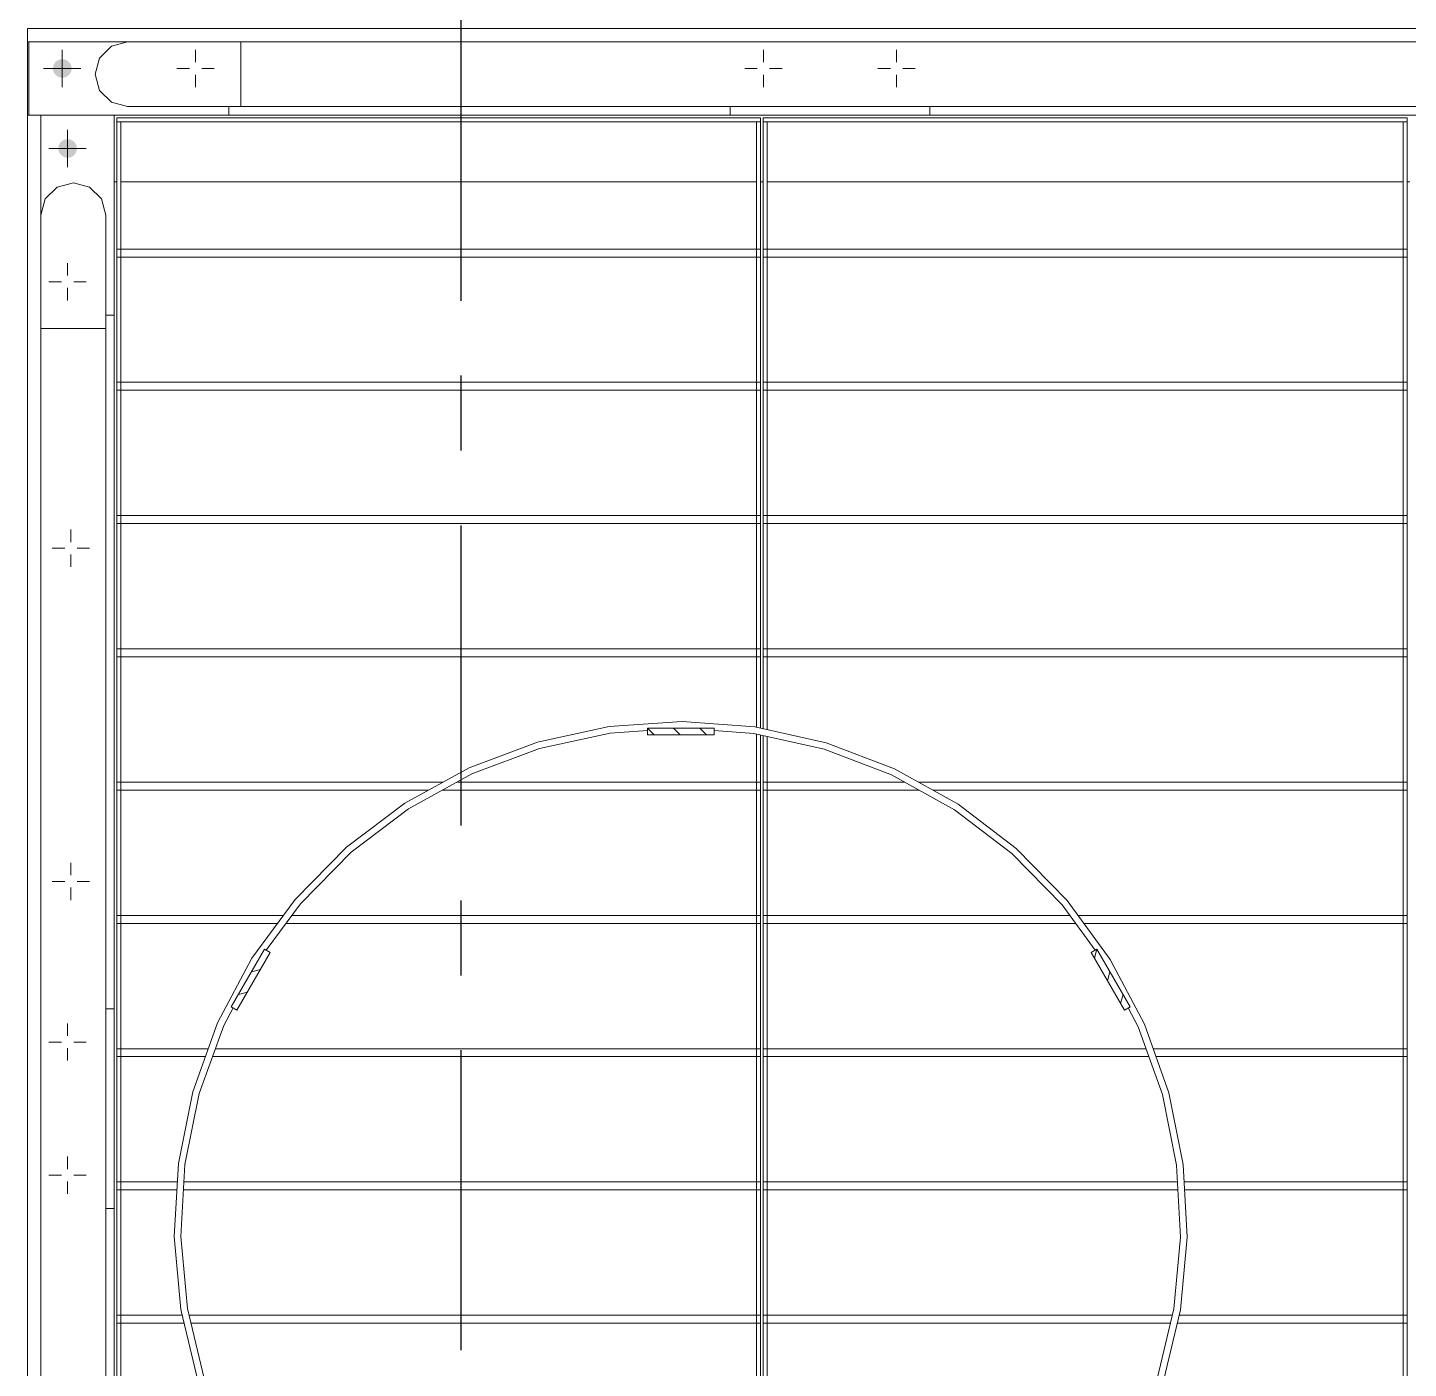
# Model space of a CAD drawing. Header units: millimetres. Extents: x -153298 to 620751, y -313239 to 250031.
# Drawn here: x 31908 to 32944, y 172419 to 173425 of the extents above; entities that cross this region are included whole.
import ezdxf
from ezdxf.enums import TextEntityAlignment as Align

# ---------------------------------------------------------------- set-up
doc = ezdxf.new("R2010")
doc.units = ezdxf.units.MM
for name, pattern in [('CENTER', [2, 1.25, -0.25, 0.25, -0.25]), ('TA_GL_000.90000', [2.475, 0.9, -0.225, 0.225, -0.225, 0.9]), ('XKITLINE00', [0])]:
    doc.linetypes.add(name, pattern=pattern)
for name, color, linetype in [('000 - 0_SYM_DWG_GRIDLINE_MAIN_COLOR_251', 251, 'Continuous'), ('000 - 0_SYM_DWG_SLOPE-SYM_TEXT_COLOR_3', 3, 'Continuous'), ('000 - EXISTING_BUILDING_MAIN_COLOR_1', 1, 'Continuous'), ('000 - EXISTING_BUILDING_MAIN_COLOR_251', 251, 'Continuous'), ('000 - GRID', 251, 'CENTER')]:
    doc.layers.add(name, color=color, linetype=linetype)
doc.styles.add('ARIAL', font='arial.ttf')
doc.styles.add('TA', font='', dxfattribs={"height": 4.5})
doc.styles.get('TA').set_extended_font_data('Cordia New')

# ---------------------------------------------------------------- blocks, each defined once
blk = doc.blocks.new('*A219218')
at = {"layer": '000 - EXISTING_BUILDING_MAIN_COLOR_251', "linetype": 'XKITLINE00', "lineweight": 0}
for p, q in [((448.796429, 171.851745), (448.741788, 171.837104)), ((448.717851, 171.715646), (448.66321, 171.701005))]:
    blk.add_line(p, q, dxfattribs=at)
blk = doc.blocks.new('*A220219')
at = {"layer": '000 - EXISTING_BUILDING_MAIN_COLOR_251', "linetype": 'XKITLINE00', "lineweight": 0}
for p, q in [((451.158441, 173.259999), (451.118441, 173.299999)), ((451.315595, 173.259999), (451.275595, 173.299999)), ((451.47275, 173.259999), (451.43275, 173.299999))]:
    blk.add_line(p, q, dxfattribs=at)
blk = doc.blocks.new('*A221220')
at = {"layer": '000 - EXISTING_BUILDING_MAIN_COLOR_251', "linetype": 'XKITLINE00', "lineweight": 0}
for p, q in [((453.801876, 171.918563), (453.816517, 171.973204)), ((453.880453, 171.782463), (453.895094, 171.837104)), ((453.959031, 171.646364), (453.973672, 171.701005))]:
    blk.add_line(p, q, dxfattribs=at)
blk = doc.blocks.new('*A23272247')
at = {"layer": '000 - EXISTING_BUILDING_MAIN_COLOR_251', "linetype": 'XKITLINE00', "lineweight": 0}
for p, q in [((448.820365, 171.973204), (448.620365, 171.626794)), ((448.655006, 171.606794), (448.855006, 171.953204)), ((448.855006, 171.953204), (448.820365, 171.973204)), ((448.620365, 171.626794), (448.655006, 171.606794))]:
    blk.add_line(p, q, dxfattribs=at)
blk = doc.blocks.new('*A23282248')
at = {"layer": '000 - EXISTING_BUILDING_MAIN_COLOR_251', "linetype": 'XKITLINE00', "lineweight": 0}
for p, q in [((451.518441, 173.299999), (451.118441, 173.299999)), ((451.118441, 173.299999), (451.118441, 173.259999)), ((451.118441, 173.259999), (451.518441, 173.259999)), ((451.518441, 173.259999), (451.518441, 173.299999))]:
    blk.add_line(p, q, dxfattribs=at)
blk = doc.blocks.new('*A23292249')
at = {"layer": '000 - EXISTING_BUILDING_MAIN_COLOR_251', "linetype": 'XKITLINE00', "lineweight": 0}
for p, q in [((453.816517, 171.973204), (453.781876, 171.953204)), ((453.981876, 171.606794), (453.781876, 171.953204)), ((454.016517, 171.626794), (453.816517, 171.973204)), ((453.981876, 171.606794), (454.016517, 171.626794))]:
    blk.add_line(p, q, dxfattribs=at)
blk = doc.blocks.new('*A23322252')
at = {"layer": '000 - EXISTING_BUILDING_MAIN_COLOR_251', "linetype": 'XKITLINE00', "lineweight": 0}
for p, q in [((450.888656, 173.309511), (450.459474, 173.216181)), ((451.326806, 173.340021), (450.888656, 173.309511)), ((451.763673, 173.307239), (451.326806, 173.340021)), ((452.191291, 173.212006), (451.763673, 173.307239)), ((450.470775, 173.177811), (450.894309, 173.269913)), ((450.894309, 173.269913), (451.118441, 173.28552)), ((451.518441, 173.285633), (451.757813, 173.267671)), ((451.757813, 173.267671), (452.179805, 173.17369)), ((450.459474, 173.216181), (450.048222, 173.061979)), ((450.064934, 173.025638), (450.470775, 173.177811)), ((452.179805, 173.17369), (452.583907, 173.020031)), ((452.60078, 173.056297), (452.191291, 173.212006)), ((450.048222, 173.061979), (449.663482, 172.850124)), ((452.983638, 172.843348), (452.60078, 173.056297)), ((449.685257, 172.816571), (450.064934, 173.025638)), ((452.583907, 173.020031), (452.961726, 172.809884)), ((449.663482, 172.850124), (449.313287, 172.585039)), ((449.33967, 172.554973), (449.685257, 172.816571)), ((452.961726, 172.809884), (453.305417, 172.547613)), ((453.331911, 172.577581), (452.983638, 172.843348)), ((449.313287, 172.585039), (449.004946, 172.272256)), ((453.638368, 172.264514), (453.331911, 172.577581)), ((449.035386, 172.246306), (449.33967, 172.554973)), ((453.305417, 172.547613), (453.607842, 172.238666)), ((449.004946, 172.272256), (448.744897, 171.918305)), ((448.830457, 171.967378), (449.035386, 172.246306)), ((453.607842, 172.238666), (453.806019, 171.967143)), ((453.896645, 171.91065), (453.638368, 172.264514)), ((448.744897, 171.918305), (448.538567, 171.530574)), ((454.101378, 171.523337), (453.896645, 171.91065)), ((448.575144, 171.514383), (448.631532, 171.620347)), ((454.00506, 171.620179), (454.064759, 171.507241)), ((448.538567, 171.530574), (448.390263, 171.117158)), ((448.428791, 171.106407), (448.575144, 171.514383)), ((454.064759, 171.507241), (454.209762, 171.099953)), ((454.248314, 171.110619), (454.101378, 171.523337)), ((448.390263, 171.117158), (448.303082, 170.686686)), ((448.342757, 170.681599), (448.428791, 171.106407)), ((454.209762, 171.099953), (454.294719, 170.676052)), ((454.334403, 170.681066), (454.248314, 171.110619)), ((448.303082, 170.686686), (448.278842, 170.248143)), ((448.318837, 170.248827), (448.342757, 170.681599)), ((454.294719, 170.676052), (454.317864, 170.244342)), ((454.357857, 170.2436), (454.334403, 170.681066)), ((448.278842, 170.248143), (448.318051, 169.810685)), ((448.357529, 169.817124), (448.318837, 170.248827)), ((454.317864, 170.244342), (454.278718, 169.813788)), ((454.318189, 169.807305), (454.357857, 170.2436)), ((448.318051, 169.810685), (448.419889, 169.383443)), ((448.458027, 169.395504), (448.357529, 169.817124)), ((454.278718, 169.813788), (454.178092, 169.393331)), ((454.216222, 169.381242), (454.318189, 169.807305)), ((448.419889, 169.383443), (448.582231, 168.975335)), ((448.618233, 168.992766), (448.458027, 169.395504)), ((454.178092, 169.393331), (454.018077, 168.991703)), ((454.054073, 168.97426), (454.216222, 169.381242)), ((448.627231, 168.977168), (448.618233, 168.992766)), ((448.582231, 168.975335), (448.801688, 168.59488)), ((453.835112, 168.594809), (454.054073, 168.97426)), ((454.00968, 168.977151), (454.018077, 168.991703)), ((448.801688, 168.59488), (449.073679, 168.250021)), ((448.834803, 168.617317), (448.827095, 168.63068)), ((449.103215, 168.276996), (448.834803, 168.617317)), ((453.534338, 168.277735), (453.801997, 168.617246)), ((453.563884, 168.250771), (453.835112, 168.594809)), ((453.801997, 168.617246), (453.809758, 168.630696)), ((449.07909, 168.244097), (449.073679, 168.250021)), ((449.119089, 168.259614), (449.103215, 168.276996)), ((449.119113, 167.219984), (449.119089, 168.259614)), ((453.518474, 168.260354), (453.534338, 168.277735)), ((453.518474, 166.819969), (453.518474, 168.260354)), ((453.558474, 168.244844), (453.563884, 168.250771)), ((449.07909, 168.244097), (449.079123, 166.819999)), ((453.558474, 168.244844), (453.558474, 166.819969)), ((449.079123, 166.819999), (449.118215, 166.82)), ((453.558474, 166.819969), (453.518474, 166.819969))]:
    blk.add_line(p, q, dxfattribs=at)
blk = doc.blocks.new('*A23482268')
at = {"layer": '000 - EXISTING_BUILDING_MAIN_COLOR_251', "linetype": 'XKITLINE00', "lineweight": 0}
for p, q in [((447.934297, 175.375961), (447.934297, 175.327961)), ((447.934297, 175.375961), (451.798297, 175.375961)), ((451.798297, 175.375961), (451.798297, 175.327961)), ((447.934297, 175.327961), (451.798297, 175.327961))]:
    blk.add_line(p, q, dxfattribs=at)
blk = doc.blocks.new('*A23492269')
at = {"layer": '000 - EXISTING_BUILDING_MAIN_COLOR_251', "linetype": 'XKITLINE00', "lineweight": 0}
for p, q in [((447.934297, 176.175961), (447.934297, 176.127961)), ((447.934297, 176.175961), (451.798297, 176.175961)), ((447.934297, 176.127961), (451.798297, 176.127961)), ((451.798297, 176.175961), (451.798297, 176.127961))]:
    blk.add_line(p, q, dxfattribs=at)
blk = doc.blocks.new('*A23502270')
at = {"layer": '000 - EXISTING_BUILDING_MAIN_COLOR_251', "linetype": 'XKITLINE00', "lineweight": 0}
for p, q in [((447.934297, 176.963961), (447.934297, 176.939961)), ((447.934297, 176.963961), (451.798297, 176.963961)), ((451.798297, 176.963961), (451.798297, 176.939961)), ((447.934297, 176.939961), (451.798297, 176.939961))]:
    blk.add_line(p, q, dxfattribs=at)
blk = doc.blocks.new('*A23512271')
at = {"layer": '000 - EXISTING_BUILDING_MAIN_COLOR_1', "linetype": 'XKITLINE00', "lineweight": 0}
for p, q in [((447.478347, 176.97997), (447.918347, 176.97997)), ((447.918347, 176.97997), (447.918347, 175.77997)), ((447.867147, 175.77997), (447.918347, 175.77997))]:
    blk.add_line(p, q, dxfattribs=at)
blk = doc.blocks.new('*A23522272')
at = {"layer": '000 - EXISTING_BUILDING_MAIN_COLOR_1', "linetype": 'XKITLINE00', "lineweight": 0}
for p, q in [((447.829894, 177.322729), (447.901049, 177.393885)), ((447.901049, 177.393885), (447.998249, 177.419929)), ((447.998249, 177.419929), (448.678249, 177.419929)), ((448.678249, 177.031129), (448.678249, 177.419929)), ((447.803849, 177.225529), (447.829894, 177.322729)), ((447.829894, 177.128329), (447.803849, 177.225529)), ((447.901049, 177.057174), (447.829894, 177.128329)), ((447.998249, 177.031129), (447.901049, 177.057174)), ((447.998249, 177.031129), (448.678249, 177.031129))]:
    blk.add_line(p, q, dxfattribs=at)
blk = doc.blocks.new('*A23532273')
at = {"layer": '000 - EXISTING_BUILDING_MAIN_COLOR_251', "linetype": 'XKITLINE00', "lineweight": 0}
for p, q in [((447.504391, 176.47717), (447.575547, 176.548325)), ((447.575547, 176.548325), (447.672747, 176.57437)), ((447.672747, 176.57437), (447.769947, 176.548325)), ((447.769947, 176.548325), (447.841102, 176.47717)), ((447.478347, 176.37997), (447.504391, 176.47717)), ((447.841102, 176.47717), (447.867147, 176.37997)), ((447.478347, 176.37997), (447.478347, 175.69997)), ((447.867147, 176.37997), (447.867147, 175.69997)), ((447.478347, 175.69997), (447.867147, 175.69997))]:
    blk.add_line(p, q, dxfattribs=at)
blk = doc.blocks.new('*A23592279')
at = {"layer": '000 - EXISTING_BUILDING_MAIN_COLOR_251', "linetype": 'XKITLINE00', "lineweight": 0}
for p, q in [((451.814297, 172.975961), (451.814297, 172.927961)), ((451.814297, 172.975961), (452.663138, 172.975961)), ((452.745215, 172.975961), (455.678297, 172.975961)), ((455.678297, 172.975961), (455.678297, 172.927961)), ((451.814297, 172.927961), (452.749437, 172.927961)), ((452.831514, 172.927961), (455.678297, 172.927961))]:
    blk.add_line(p, q, dxfattribs=at)
blk = doc.blocks.new('*A23602280')
at = {"layer": '000 - EXISTING_BUILDING_MAIN_COLOR_251', "linetype": 'XKITLINE00', "lineweight": 0}
for p, q in [((451.814297, 173.775961), (451.814297, 173.727961)), ((451.814297, 173.775961), (455.678297, 173.775961)), ((451.814297, 173.727961), (455.678297, 173.727961)), ((455.678297, 173.775961), (455.678297, 173.727961))]:
    blk.add_line(p, q, dxfattribs=at)
blk = doc.blocks.new('*A23612281')
at = {"layer": '000 - EXISTING_BUILDING_MAIN_COLOR_251', "linetype": 'XKITLINE00', "lineweight": 0}
for p, q in [((451.814297, 174.575961), (451.814297, 174.527961)), ((451.814297, 174.575961), (455.678297, 174.575961)), ((455.678297, 174.575961), (455.678297, 174.527961)), ((451.814297, 174.527961), (455.678297, 174.527961))]:
    blk.add_line(p, q, dxfattribs=at)
blk = doc.blocks.new('*A23622282')
at = {"layer": '000 - EXISTING_BUILDING_MAIN_COLOR_251', "linetype": 'XKITLINE00', "lineweight": 0}
for p, q in [((451.814297, 175.375961), (451.814297, 175.327961)), ((451.814297, 175.375961), (455.678297, 175.375961)), ((455.678297, 175.375961), (455.678297, 175.327961)), ((451.814297, 175.327961), (455.678297, 175.327961))]:
    blk.add_line(p, q, dxfattribs=at)
blk = doc.blocks.new('*A23632283')
at = {"layer": '000 - EXISTING_BUILDING_MAIN_COLOR_251', "linetype": 'XKITLINE00', "lineweight": 0}
for p, q in [((451.814297, 176.175961), (451.814297, 176.127961)), ((451.814297, 176.175961), (455.678297, 176.175961)), ((451.814297, 176.127961), (455.678297, 176.127961)), ((455.678297, 176.175961), (455.678297, 176.127961))]:
    blk.add_line(p, q, dxfattribs=at)
blk = doc.blocks.new('*A23652285')
at = {"layer": '000 - EXISTING_BUILDING_MAIN_COLOR_251', "linetype": 'XKITLINE00', "lineweight": 0}
for p, q in [((451.814297, 176.963961), (451.814297, 176.939961)), ((451.814297, 176.963961), (455.678297, 176.963961)), ((455.678297, 176.963961), (455.678297, 176.939961)), ((451.814297, 176.939961), (455.678297, 176.939961))]:
    blk.add_line(p, q, dxfattribs=at)
blk = doc.blocks.new('*A23982318')
at = {"layer": '000 - EXISTING_BUILDING_MAIN_COLOR_1', "linetype": 'XKITLINE00', "lineweight": 0}
for p, q in [((448.678284, 177.419961), (470.134284, 177.419961)), ((448.678284, 177.031161), (448.678284, 177.419961)), ((448.678284, 177.031161), (470.134284, 177.031161))]:
    blk.add_line(p, q, dxfattribs=at)
blk = doc.blocks.new('*A23992319')
at = {"layer": '000 - EXISTING_BUILDING_MAIN_COLOR_1', "linetype": 'XKITLINE00', "lineweight": 0}
for p, q in [((447.398375, 176.979961), (447.398375, 177.419961)), ((448.606444, 176.979961), (451.614444, 176.979961)), ((452.814444, 176.979961), (458.814444, 176.979961))]:
    blk.add_line(p, q, dxfattribs=at)
blk = doc.blocks.new('*A24012321')
at = {"layer": '000 - EXISTING_BUILDING_MAIN_COLOR_251', "linetype": 'XKITLINE00', "lineweight": 0}
for p, q in [((447.918315, 176.579984), (447.934297, 176.579984)), ((447.958297, 176.579984), (451.774297, 176.579984)), ((451.798297, 176.579984), (451.814297, 176.579984)), ((451.838297, 176.579984), (455.654297, 176.579984)), ((455.678297, 176.579984), (455.694297, 176.579984))]:
    blk.add_line(p, q, dxfattribs=at)
blk = doc.blocks.new('*A24022322')
at = {"layer": '000 - EXISTING_BUILDING_MAIN_COLOR_1', "linetype": 'XKITLINE00', "lineweight": 0}
for p, q in [((447.398375, 177.499961), (447.398375, 177.419961)), ((447.398375, 177.499961), (471.398315, 177.499961)), ((447.398375, 177.419961), (447.998367, 177.419961))]:
    blk.add_line(p, q, dxfattribs=at)
blk = doc.blocks.new('*A24032323')
at = {"layer": '000 - EXISTING_BUILDING_MAIN_COLOR_251', "linetype": 'XKITLINE00', "lineweight": 0}
for p, q in [((455.654297, 165.763943), (455.654297, 176.939961)), ((455.654297, 176.939961), (455.678297, 176.939961)), ((455.678297, 165.763943), (455.678297, 176.939961)), ((455.654297, 165.763943), (455.678297, 165.763943))]:
    blk.add_line(p, q, dxfattribs=at)
blk = doc.blocks.new('*A24212341')
at = {"layer": '000 - EXISTING_BUILDING_MAIN_COLOR_251', "linetype": 'XKITLINE00', "lineweight": 0}
for p, q in [((451.814297, 169.775961), (451.814297, 169.727961)), ((451.814297, 169.775961), (454.269665, 169.775961)), ((454.310687, 169.775961), (455.678297, 169.775961)), ((455.678297, 169.775961), (455.678297, 169.727961)), ((451.814297, 169.727961), (454.258177, 169.727961)), ((454.2992, 169.727961), (455.678297, 169.727961))]:
    blk.add_line(p, q, dxfattribs=at)
blk = doc.blocks.new('*A24222342')
at = {"layer": '000 - EXISTING_BUILDING_MAIN_COLOR_251', "linetype": 'XKITLINE00', "lineweight": 0}
for p, q in [((451.814297, 170.575961), (451.814297, 170.527961)), ((451.814297, 170.575961), (454.300085, 170.575961)), ((454.340038, 170.575961), (455.678297, 170.575961)), ((455.678297, 170.575961), (455.678297, 170.527961)), ((451.814297, 170.527961), (454.302658, 170.527961)), ((454.342612, 170.527961), (455.678297, 170.527961))]:
    blk.add_line(p, q, dxfattribs=at)
blk = doc.blocks.new('*A24232343')
at = {"layer": '000 - EXISTING_BUILDING_MAIN_COLOR_251', "linetype": 'XKITLINE00', "lineweight": 0}
for p, q in [((451.814297, 171.375961), (451.814297, 171.327961)), ((451.814297, 171.375961), (454.111498, 171.375961)), ((451.814297, 171.327961), (454.128587, 171.327961)), ((454.153847, 171.375961), (455.678297, 171.375961)), ((454.170936, 171.327961), (455.678297, 171.327961)), ((455.678297, 171.375961), (455.678297, 171.327961))]:
    blk.add_line(p, q, dxfattribs=at)
blk = doc.blocks.new('*A24242344')
at = {"layer": '000 - EXISTING_BUILDING_MAIN_COLOR_251', "linetype": 'XKITLINE00', "lineweight": 0}
for p, q in [((451.814297, 172.175961), (451.814297, 172.127961)), ((451.814297, 172.175961), (453.653609, 172.175961)), ((453.703001, 172.175961), (455.678297, 172.175961)), ((455.678297, 172.175961), (455.678297, 172.127961)), ((451.814297, 172.127961), (453.688643, 172.127961)), ((453.738035, 172.127961), (455.678297, 172.127961))]:
    blk.add_line(p, q, dxfattribs=at)
blk = doc.blocks.new('*A24402360')
at = {"layer": '000 - EXISTING_BUILDING_MAIN_COLOR_1', "linetype": 'XKITLINE00', "lineweight": 0}
for p, q in [((447.406444, 176.979961), (447.406444, 177.419961)), ((448.606444, 176.979961), (447.478318, 176.979961)), ((448.606444, 177.031161), (448.606444, 176.979961))]:
    blk.add_line(p, q, dxfattribs=at)
blk = doc.blocks.new('*A24412361')
at = {"layer": '000 - EXISTING_BUILDING_MAIN_COLOR_251', "linetype": 'XKITLINE00', "lineweight": 0}
for p, q in [((451.614444, 176.979961), (451.614444, 177.031161)), ((452.814444, 176.979961), (451.614444, 176.979961)), ((452.814444, 177.031161), (452.814444, 176.979961))]:
    blk.add_line(p, q, dxfattribs=at)
blk = doc.blocks.new('*A24422362')
at = {"layer": '000 - EXISTING_BUILDING_MAIN_COLOR_251', "linetype": 'XKITLINE00', "lineweight": 0}
for p, q in [((447.934297, 172.975961), (447.934297, 172.927961)), ((447.934297, 172.975961), (449.892008, 172.975961)), ((449.974718, 172.975961), (451.798297, 172.975961)), ((451.798297, 172.975961), (451.798297, 172.927961)), ((447.934297, 172.927961), (449.804838, 172.927961)), ((449.887548, 172.927961), (451.798297, 172.927961))]:
    blk.add_line(p, q, dxfattribs=at)
blk = doc.blocks.new('*A24432363')
at = {"layer": '000 - EXISTING_BUILDING_MAIN_COLOR_251', "linetype": 'XKITLINE00', "lineweight": 0}
for p, q in [((447.934297, 173.775961), (447.934297, 173.727961)), ((447.934297, 173.775961), (451.798297, 173.775961)), ((447.934297, 173.727961), (451.798297, 173.727961)), ((451.798297, 173.775961), (451.798297, 173.727961))]:
    blk.add_line(p, q, dxfattribs=at)
blk = doc.blocks.new('*A24442364')
at = {"layer": '000 - EXISTING_BUILDING_MAIN_COLOR_251', "linetype": 'XKITLINE00', "lineweight": 0}
for p, q in [((447.934297, 174.575961), (447.934297, 174.527961)), ((447.934297, 174.575961), (451.798297, 174.575961)), ((451.798297, 174.575961), (451.798297, 174.527961)), ((447.934297, 174.527961), (451.798297, 174.527961))]:
    blk.add_line(p, q, dxfattribs=at)
blk = doc.blocks.new('*A24482368')
at = {"layer": '000 - EXISTING_BUILDING_MAIN_COLOR_251', "linetype": 'XKITLINE00', "lineweight": 0}
for p, q in [((447.658377, 174.49194), (447.658377, 174.417348)), ((447.546377, 174.37994), (447.620969, 174.37994)), ((447.770377, 174.37994), (447.695785, 174.37994)), ((447.658377, 174.26794), (447.658377, 174.342532)), ((447.658377, 172.49194), (447.658377, 172.417348)), ((447.546377, 172.37994), (447.620969, 172.37994)), ((447.658377, 172.26794), (447.658377, 172.342532)), ((447.770377, 172.37994), (447.695785, 172.37994))]:
    blk.add_line(p, q, dxfattribs=at)
blk = doc.blocks.new('*A24492369')
at = {"layer": '000 - EXISTING_BUILDING_MAIN_COLOR_251', "linetype": 'XKITLINE00', "lineweight": 0}
for p, q in [((451.814444, 177.371961), (451.814444, 177.297369)), ((452.614444, 177.371961), (452.614444, 177.297369)), ((451.702444, 177.259961), (451.777036, 177.259961)), ((451.814444, 177.147961), (451.814444, 177.222553)), ((451.926444, 177.259961), (451.851852, 177.259961)), ((452.502444, 177.259961), (452.577036, 177.259961)), ((452.614444, 177.147961), (452.614444, 177.222553)), ((452.726444, 177.259961), (452.651852, 177.259961))]:
    blk.add_line(p, q, dxfattribs=at)
blk = doc.blocks.new('*A24502370')
at = {"layer": '000 - EXISTING_BUILDING_MAIN_COLOR_1'}
blk.add_hatch(color=256, dxfattribs=at).paths.add_polyline_path([(447.6614, 177.249), (447.6582, 177.2385), (447.653, 177.2288), (447.646, 177.2204), (447.6376, 177.2134), (447.6279, 177.2082), (447.6174, 177.205), (447.6064, 177.204), (447.5955, 177.205), (447.585, 177.2082), (447.5753, 177.2134), (447.5668, 177.2204), (447.5599, 177.2288), (447.5547, 177.2385), (447.5515, 177.249), (447.5504, 177.26), (447.5515, 177.2709), (447.5547, 177.2814), (447.5599, 177.2911), (447.5668, 177.2996), (447.5753, 177.3065), (447.585, 177.3117), (447.5955, 177.3149), (447.6064, 177.316), (447.6174, 177.3149), (447.6279, 177.3117), (447.6376, 177.3065), (447.646, 177.2996), (447.653, 177.2911), (447.6582, 177.2814), (447.6614, 177.2709), (447.6624, 177.26)], flags=17)
at = {"layer": '000 - EXISTING_BUILDING_MAIN_COLOR_1', "linetype": 'XKITLINE00', "lineweight": 0}
for p, q in [((447.6064, 177.372), (447.6064, 177.148)), ((448.4064, 177.372), (448.4064, 177.2974)), ((447.4944, 177.26), (447.7184, 177.26)), ((448.2944, 177.26), (448.369, 177.26)), ((448.4064, 177.148), (448.4064, 177.2226)), ((448.5184, 177.26), (448.4439, 177.26))]:
    blk.add_line(p, q, dxfattribs=at)
blk = doc.blocks.new('*A24512371')
at = {"layer": '000 - EXISTING_BUILDING_MAIN_COLOR_1'}
blk.add_hatch(color=256, dxfattribs=at).paths.add_polyline_path([(447.6493, 176.8349), (447.6598, 176.8317), (447.6695, 176.8265), (447.6779, 176.8196), (447.6849, 176.8111), (447.6901, 176.8014), (447.6933, 176.7909), (447.6943, 176.78), (447.6933, 176.769), (447.6901, 176.7585), (447.6849, 176.7489), (447.6779, 176.7404), (447.6695, 176.7334), (447.6598, 176.7282), (447.6493, 176.725), (447.6383, 176.724), (447.6274, 176.725), (447.6169, 176.7282), (447.6072, 176.7334), (447.5987, 176.7404), (447.5918, 176.7489), (447.5866, 176.7585), (447.5834, 176.769), (447.5823, 176.78), (447.5834, 176.7909), (447.5866, 176.8014), (447.5918, 176.8111), (447.5987, 176.8196), (447.6072, 176.8265), (447.6169, 176.8317), (447.6274, 176.8349), (447.6383, 176.836)], flags=17)
at = {"layer": '000 - EXISTING_BUILDING_MAIN_COLOR_1', "linetype": 'XKITLINE00', "lineweight": 0}
for p, q in [((447.6383, 176.668), (447.6383, 176.892)), ((447.5263, 176.78), (447.7503, 176.78)), ((447.6383, 176.092), (447.6383, 176.0174)), ((447.5263, 175.98), (447.6009, 175.98)), ((447.7503, 175.98), (447.6758, 175.98)), ((447.6383, 175.868), (447.6383, 175.9426))]:
    blk.add_line(p, q, dxfattribs=at)
blk = doc.blocks.new('*A24532373')
at = {"layer": '000 - EXISTING_BUILDING_MAIN_COLOR_251', "linetype": 'XKITLINE00', "lineweight": 0}
for p, q in [((447.478315, 175.69997), (447.478315, 166.33197)), ((447.478315, 175.69997), (447.867115, 175.69997)), ((447.867115, 166.33197), (447.867115, 175.69997)), ((447.478315, 166.33197), (447.867115, 166.33197))]:
    blk.add_line(p, q, dxfattribs=at)
blk = doc.blocks.new('*A24552375')
at = {"layer": '000 - EXISTING_BUILDING_MAIN_COLOR_251', "linetype": 'XKITLINE00', "lineweight": 0}
for p, q in [((447.918318, 171.61597), (447.918318, 175.77997)), ((447.918318, 166.259961), (447.918318, 170.41597)), ((447.398318, 165.059961), (447.398318, 165.099943)), ((447.398318, 165.059961), (447.478347, 165.059961))]:
    blk.add_line(p, q, dxfattribs=at)
blk = doc.blocks.new('*A24562376')
at = {"layer": '000 - EXISTING_BUILDING_MAIN_COLOR_1', "linetype": 'XKITLINE00', "lineweight": 0}
for p, q in [((447.934297, 165.763943), (447.934297, 176.939961)), ((447.934297, 176.939961), (447.958297, 176.939961)), ((447.958297, 165.763943), (447.958297, 176.939961)), ((447.934297, 165.763943), (447.958297, 165.763943))]:
    blk.add_line(p, q, dxfattribs=at)
blk = doc.blocks.new('*A24572377')
at = {"layer": '000 - EXISTING_BUILDING_MAIN_COLOR_251', "linetype": 'XKITLINE00', "lineweight": 0}
for p, q in [((451.774297, 173.304873), (451.774297, 176.939961)), ((451.774297, 176.939961), (451.798297, 176.939961)), ((451.798297, 173.299528), (451.798297, 176.939961)), ((451.774297, 167.156), (451.774297, 173.264)), ((451.798297, 167.156), (451.798297, 173.258655)), ((451.774297, 165.763943), (451.774297, 166.884)), ((451.798297, 165.763943), (451.798297, 166.884)), ((451.774297, 165.763943), (451.798297, 165.763943))]:
    blk.add_line(p, q, dxfattribs=at)
blk = doc.blocks.new('*A24582378')
at = {"layer": '000 - EXISTING_BUILDING_MAIN_COLOR_251', "linetype": 'XKITLINE00', "lineweight": 0}
for p, q in [((451.814297, 173.295965), (451.814297, 176.939961)), ((451.814297, 176.939961), (451.838297, 176.939961)), ((451.838297, 173.29062), (451.838297, 176.939961)), ((451.814297, 167.156), (451.814297, 173.255091)), ((451.838297, 167.156), (451.838297, 173.249746)), ((451.814297, 165.763943), (451.814297, 166.884)), ((451.838297, 165.763943), (451.838297, 166.884)), ((451.814297, 165.763943), (451.838297, 165.763943))]:
    blk.add_line(p, q, dxfattribs=at)
blk = doc.blocks.new('*A24592379')
at = {"layer": '000 - EXISTING_BUILDING_MAIN_COLOR_1', "linetype": 'XKITLINE00', "lineweight": 0}
for p, q in [((447.478318, 176.979961), (447.398318, 176.979961)), ((447.398318, 176.979961), (447.398318, 165.099943)), ((447.478318, 176.379863), (447.478318, 176.979961)), ((447.478318, 165.099943), (447.478318, 165.652041)), ((447.398318, 165.099943), (447.478318, 165.099943))]:
    blk.add_line(p, q, dxfattribs=at)
blk = doc.blocks.new('*A24652385')
at = {"layer": '000 - EXISTING_BUILDING_MAIN_COLOR_251', "linetype": 'XKITLINE00', "lineweight": 0}
for p, q in [((447.867115, 171.61597), (447.918347, 171.61597)), ((447.918347, 171.61597), (447.918347, 170.41597)), ((447.867115, 170.41597), (447.918347, 170.41597))]:
    blk.add_line(p, q, dxfattribs=at)
blk = doc.blocks.new('*A24672387')
at = {"layer": '000 - EXISTING_BUILDING_MAIN_COLOR_251', "linetype": 'XKITLINE00', "lineweight": 0}
for p, q in [((447.934297, 172.175961), (447.934297, 172.127961)), ((447.934297, 172.175961), (448.934198, 172.175961)), ((448.983704, 172.175961), (451.798297, 172.175961)), ((451.798297, 172.175961), (451.798297, 172.127961)), ((447.934297, 172.127961), (448.898933, 172.127961)), ((448.948438, 172.127961), (451.798297, 172.127961))]:
    blk.add_line(p, q, dxfattribs=at)
blk = doc.blocks.new('*A24682388')
at = {"layer": '000 - EXISTING_BUILDING_MAIN_COLOR_251', "linetype": 'XKITLINE00', "lineweight": 0}
for p, q in [((447.934297, 171.375961), (447.934297, 171.327961)), ((447.934297, 171.375961), (448.483103, 171.375961)), ((447.934297, 171.327961), (448.465884, 171.327961)), ((448.508269, 171.327961), (451.798297, 171.327961)), ((448.525488, 171.375961), (451.798297, 171.375961)), ((451.798297, 171.375961), (451.798297, 171.327961))]:
    blk.add_line(p, q, dxfattribs=at)
blk = doc.blocks.new('*A24692389')
at = {"layer": '000 - EXISTING_BUILDING_MAIN_COLOR_251', "linetype": 'XKITLINE00', "lineweight": 0}
for p, q in [((447.934297, 170.575961), (447.934297, 170.527961)), ((447.934297, 170.575961), (448.296962, 170.575961)), ((448.336918, 170.575961), (451.798297, 170.575961)), ((451.798297, 170.575961), (451.798297, 170.527961)), ((447.934297, 170.527961), (448.294309, 170.527961)), ((448.334265, 170.527961), (451.798297, 170.527961))]:
    blk.add_line(p, q, dxfattribs=at)
blk = doc.blocks.new('*A24702390')
at = {"layer": '000 - EXISTING_BUILDING_MAIN_COLOR_251', "linetype": 'XKITLINE00', "lineweight": 0}
for p, q in [((447.934297, 169.775961), (447.934297, 169.727961)), ((447.934297, 169.775961), (448.326328, 169.775961)), ((448.367341, 169.775961), (451.798297, 169.775961)), ((451.798297, 169.775961), (451.798297, 169.727961)), ((447.934297, 169.727961), (448.337769, 169.727961)), ((448.378782, 169.727961), (451.798297, 169.727961))]:
    blk.add_line(p, q, dxfattribs=at)
blk = doc.blocks.new('*A24742394')
at = {"layer": '000 - EXISTING_BUILDING_MAIN_COLOR_251', "linetype": 'XKITLINE00', "lineweight": 0}
for p, q in [((447.638347, 171.52797), (447.638347, 171.453378)), ((447.526347, 171.41597), (447.600939, 171.41597)), ((447.750347, 171.41597), (447.675755, 171.41597)), ((447.638347, 171.30397), (447.638347, 171.378562)), ((447.638347, 170.72797), (447.638347, 170.653378)), ((447.526347, 170.61597), (447.600939, 170.61597)), ((447.638347, 170.50397), (447.638347, 170.578562)), ((447.750347, 170.61597), (447.675755, 170.61597))]:
    blk.add_line(p, q, dxfattribs=at)
blk = doc.blocks.new('W-1-PP19-ST-ENT1-1_20260610-023014_UPPF_ST')
at = {"layer": '000 - EXISTING_BUILDING_MAIN_COLOR_1', "lineweight": 0, "xscale": 125, "yscale": 125, "zscale": 125}
for name in ['*A24022322', '*A23992319', '*A24402360', '*A24502370', '*A23522272', '*A23982318', '*A24592379', '*A23512271', '*A24562376', '*A24512371']:
    blk.add_blockref(name, (-56249.8, -16564.5), dxfattribs=at)
at = {"layer": '000 - EXISTING_BUILDING_MAIN_COLOR_251', "lineweight": 0, "xscale": 125, "yscale": 125, "zscale": 125}
for name in ['*A24492369', '*A24412361', '*A23502270', '*A24572377', '*A23652285', '*A24582378', '*A24032323', '*A23532273', '*A24012321', '*A23492269', '*A23632283', '*A24552375', '*A24532373', '*A23482268', '*A23622282', '*A24442364', '*A23612281', '*A24482368', '*A24432363', '*A23602280', '*A23322252', '*A220219', '*A23282248', '*A24422362', '*A23592279', '*A24672387', '*A24242344', '*A23272247', '*A23292249', '*A221220', '*A219218', '*A24652385', '*A24742394', '*A24682388', '*A24232343', '*A24692389', '*A24222342', '*A24702390', '*A24212341']:
    blk.add_blockref(name, (-56249.8, -16564.5), dxfattribs=at)
blk = doc.blocks.new('*U4771')
at = {"layer": '000 - 0_SYM_DWG_GRIDLINE_MAIN_COLOR_251', "color": 0, "linetype": 'ByBlock', "ltscale": 5}
blk.add_line((20, 0), (-188, 0), dxfattribs=at)
at = {"style": 'TA', "flags": 1}
blk.add_attdef('LOCATION', (6, -6), '', height=4.5, rotation=270, dxfattribs=at)
at = {"layer": '000 - 0_SYM_DWG_SLOPE-SYM_TEXT_COLOR_3', "style": 'ARIAL'}
blk.add_attdef('GRID-HEAD', text='', height=4, rotation=270, dxfattribs=at).set_placement((40, 0), align=Align.MIDDLE_CENTER)
blk = doc.blocks.new('W-1-PP19-ST-ENT1-1_20260610-010700_LOPF_DIMS')
at = {"layer": '000 - GRID', "linetype": 'TA_GL_000.90000', "xscale": 50.00000000000004, "yscale": 50.00000000000004, "zscale": 50.00000000000004, "rotation": 90}
blk.add_blockref('*U4771', (0, 7400), dxfattribs=at)

msp = doc.modelspace()

# ---------------------------------------------------------------- block references
at = {"color": 6}
msp.add_blockref('W-1-PP19-ST-ENT1-1_20260610-023014_UPPF_ST', (32232.7713, 167801.6448), dxfattribs=at)

# ---------------------------------------------------------------- next in the draw order: block references
msp.add_blockref('W-1-PP19-ST-ENT1-1_20260610-010700_LOPF_DIMS', (32232.7713, 167801.6448), dxfattribs=at)

doc.saveas('drawing.dxf')
